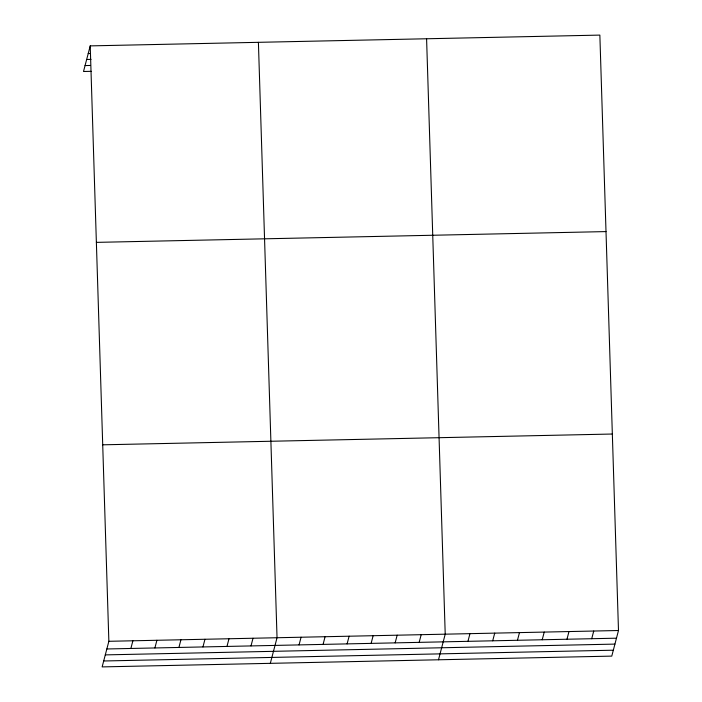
<?xml version="1.0" encoding="UTF-8"?>
<svg xmlns="http://www.w3.org/2000/svg" width="702" height="702" viewBox="0 0 702 702"><rect width="100%" height="100%" fill="white"/><g stroke="black" fill="none" stroke-linecap="round" stroke-linejoin="round"><path stroke-width="1.05" d="M90.225 45.884L108.863 641.295L102.141 666.9L611.775 656.116L618.488 630.51L599.859 35.1L90.225 45.884L83.512 71.49L91.155 71.323M130.87 648.464L132.889 640.786M154.896 647.955L156.906 640.285M178.922 647.446L180.932 639.776M202.948 646.937L204.958 639.268M226.974 646.428L228.984 638.759M251 645.928L253.01 638.25M270.323 663.337L277.036 637.741L258.406 42.331M299.052 644.91L301.061 637.232M323.069 644.401L325.087 636.723M347.095 643.892L349.113 636.214M371.121 643.383L373.139 635.705M395.147 642.874L397.165 635.196M419.173 642.365L421.191 634.687M438.496 659.783L445.217 634.178L426.588 38.768M467.953 641.33L469.971 633.652M492.707 640.812L494.717 633.134M517.462 640.285L519.471 632.607M542.216 639.759L544.226 632.081M566.97 639.232L568.98 631.563M591.725 638.715L593.734 631.037M88.215 53.563L90.4 53.519M86.662 59.477L91.032 59.389M85.065 65.576L90.523 65.453M96.376 242.374L606.001 231.59M102.711 444.814L612.337 434.029M108.863 641.295L618.488 630.51M106.844 648.973L616.47 638.188M105.291 654.887L614.926 644.103M103.694 660.986L613.32 650.201"/></g></svg>
